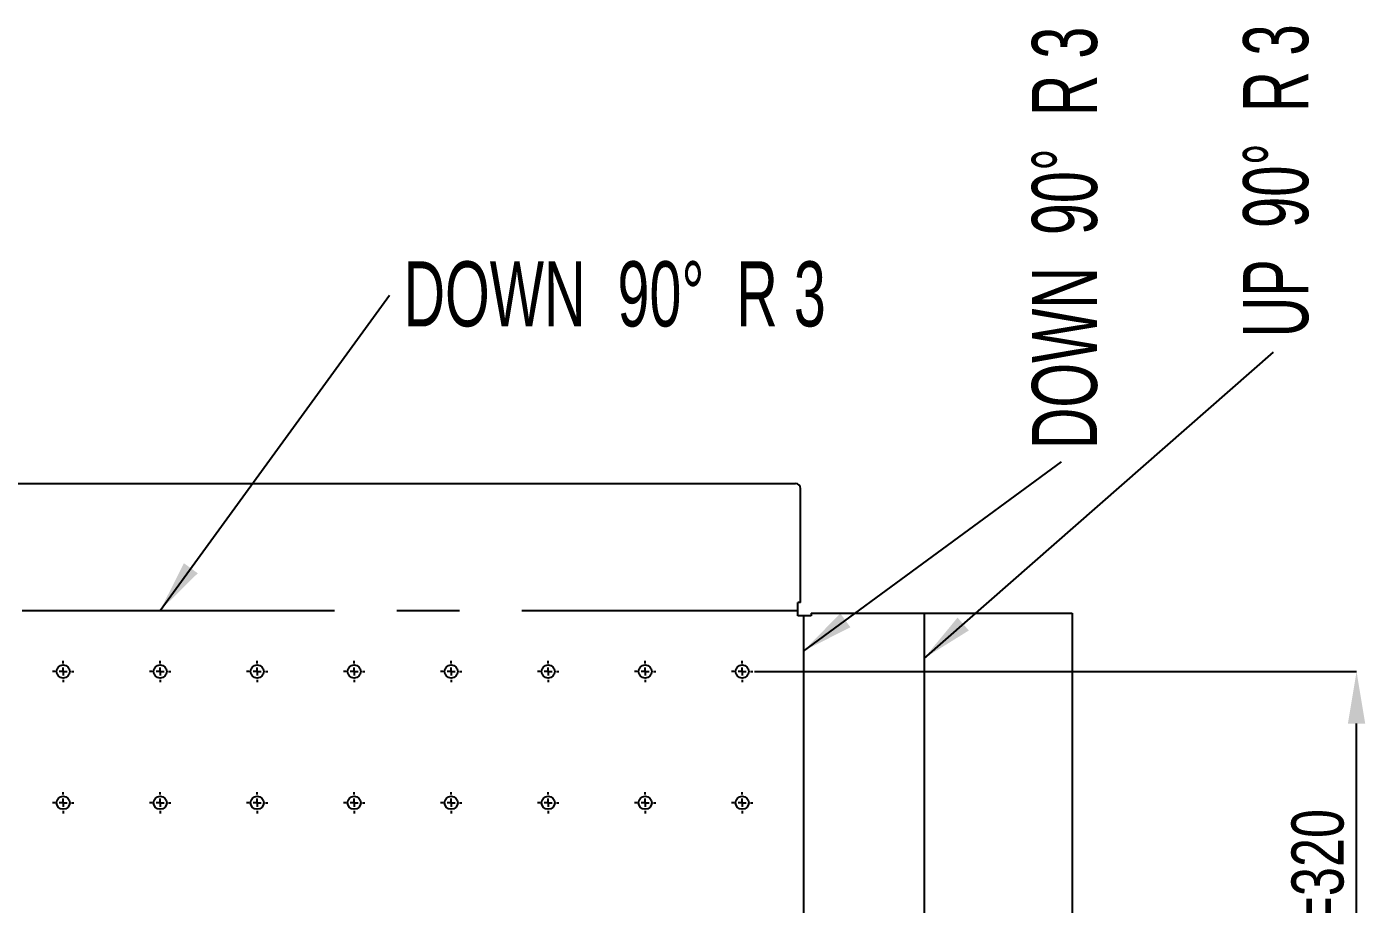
# Model space of a CAD drawing. Header units: millimetres. Extents: x 15 to 1266, y -324 to 294.
# Drawn here: x 257.7 to 312.1, y -172.5 to -136.8 of the extents above; entities that cross this region are included whole.
import ezdxf

# ---------------------------------------------------------------- set-up
doc = ezdxf.new("R2010")
doc.units = ezdxf.units.MM
doc.header["$PDSIZE"] = -1
doc.linetypes.add('CENTERX2', pattern=[20.32, 12.7, -2.54, 2.54, -2.54])
doc.layers.add('FORMAT', color=7, linetype='Continuous')
doc.styles.add('SLDTEXTSTYLE0', font='TXT', dxfattribs={"width": 0.75})
doc.styles.add('SLDTEXTSTYLE14', font='TXT', dxfattribs={"width": 0.645833})
doc.styles.add('SLDTEXTSTYLE15', font='TXT', dxfattribs={"width": 0.660714})
doc.dimstyles.new('SLDDIMSTYLE1', dxfattribs={"dimtxt": 0.18, "dimasz": 2.116667, "dimexe": 0, "dimexo": 0.0625, "dimgap": 0, "dimtad": 0, "dimtih": 1, "dimtoh": 1, "dimdec": 0, "dimrnd": 1e-09, "dimzin": 0, "dimdsep": 46, "dimtxsty": 'Standard', "dimsah": 1, "dimcen": 0.09, "dimadec": 0, "dimazin": 0, "dimtfac": 2.116667, "dimtdec": 0, "dimtofl": 0, "dimtmove": 0, "dimatfit": 3, "dimfxl": 1, "dimfrac": 2, "dimtolj": 1, "dimtzin": 0, "dimarcsym": 0})
doc.dimstyles.new('SLDDIMSTYLE17', dxfattribs={"dimtxt": 2.116667, "dimasz": 2.116667, "dimexe": 0, "dimexo": 0.0625, "dimgap": 0.529167, "dimtad": 1, "dimdec": 0, "dimlfac": 15, "dimrnd": 1e-09, "dimzin": 12, "dimdsep": 46, "dimtxsty": 'SLDTEXTSTYLE0', "dimsah": 1, "dimcen": 0.09, "dimadec": 0, "dimazin": 3, "dimtfac": 1, "dimtdec": 0, "dimtmove": 0, "dimatfit": 0, "dimfxl": 1, "dimfrac": 2, "dimtolj": 1, "dimtzin": 12, "dimarcsym": 0})

# ---------------------------------------------------------------- blocks, each defined once
blk = doc.blocks.new('*D757')
at = {"layer": 'Defpoints', "color": 0}
for p in [(287.223, -163.01), (311.772, -163.01), (287.223, -184.343)]:
    blk.add_point(p, dxfattribs=at)
at = {"layer": 'FORMAT', "color": 0, "lineweight": -2}
for p, q in [((287.285, -163.01), (311.772, -163.01)), ((311.772, -182.226), (311.772, -165.126)), ((287.285, -184.343), (311.772, -184.343))]:
    blk.add_line(p, q, dxfattribs=at)
at = {"layer": 'FORMAT', "color": 0}
for points in [[(311.419, -165.126), (312.124, -165.126), (311.772, -163.01)], [(311.419, -182.226), (312.124, -182.226), (311.772, -184.343)]]:
    blk.add_solid(points, dxfattribs=at)
at = {"layer": 'FORMAT', "color": 0, "insert": (309.126, -173.466), "char_height": 2.11667, "attachment_point": 2, "rotation": 90, "style": 'SLDTEXTSTYLE0'}
blk.add_mtext('\\A1;80X4=320', dxfattribs=at)
blk = doc.blocks.new('SW_NOTE_0_41')
at = {"layer": 'FORMAT', "color": 0, "insert": (0.569, 1.371), "char_height": 2.64583, "attachment_point": 1, "style": 'SLDTEXTSTYLE15'}
blk.add_mtext('DOWN  90°  R 3', dxfattribs=at)
blk = doc.blocks.new('SW_NOTE_0_44')
at = {"color": 0, "linetype": 'Continuous', "lineweight": 0, "insert": (-1.239, 0.605), "char_height": 2.64583, "attachment_point": 1, "rotation": 90, "style": 'SLDTEXTSTYLE14'}
blk.add_mtext('UP  90°  R 3', dxfattribs=at)
blk = doc.blocks.new('SW_NOTE_0_45')
at = {"color": 0, "linetype": 'Continuous', "lineweight": 0, "insert": (-1.204, 0.512), "char_height": 2.64583, "attachment_point": 1, "rotation": 90, "style": 'SLDTEXTSTYLE15'}
blk.add_mtext('DOWN  90°  R 3', dxfattribs=at)
blk = doc.blocks.new('SW_CENTERMARKSYMBOL_245')
at = {"layer": 'FORMAT', "color": 0}
for p, q in [((-0.333, 0), (-0.433, 0)), ((0, 0), (-0.167, 0)), ((0, 0.333), (0, 0.433)), ((0, 0), (0, 0.167)), ((0, 0), (0, -0.167)), ((0, 0), (0.167, 0)), ((0.333, 0), (0.433, 0)), ((0, -0.333), (0, -0.433))]:
    blk.add_line(p, q, dxfattribs=at)
blk = doc.blocks.new('SW_CENTERMARKSYMBOL_246')
at = {"layer": 'FORMAT', "color": 0}
for p, q in [((-0.333, 0), (-0.433, 0)), ((0, 0), (-0.167, 0)), ((0, 0.333), (0, 0.433)), ((0, 0), (0, 0.167)), ((0, 0), (0, -0.167)), ((0, 0), (0.167, 0)), ((0.333, 0), (0.433, 0)), ((0, -0.333), (0, -0.433))]:
    blk.add_line(p, q, dxfattribs=at)
blk = doc.blocks.new('SW_CENTERMARKSYMBOL_247')
at = {"layer": 'FORMAT', "color": 0}
for p, q in [((-0.333, 0), (-0.433, 0)), ((0, 0), (-0.167, 0)), ((0, 0.333), (0, 0.433)), ((0, 0), (0, 0.167)), ((0, 0), (0, -0.167)), ((0, 0), (0.167, 0)), ((0.333, 0), (0.433, 0)), ((0, -0.333), (0, -0.433))]:
    blk.add_line(p, q, dxfattribs=at)
blk = doc.blocks.new('SW_CENTERMARKSYMBOL_248')
at = {"layer": 'FORMAT', "color": 0}
for p, q in [((-0.333, 0), (-0.433, 0)), ((0, 0), (-0.167, 0)), ((0, 0.333), (0, 0.433)), ((0, 0), (0, 0.167)), ((0, 0), (0, -0.167)), ((0, 0), (0.167, 0)), ((0.333, 0), (0.433, 0)), ((0, -0.333), (0, -0.433))]:
    blk.add_line(p, q, dxfattribs=at)
blk = doc.blocks.new('SW_CENTERMARKSYMBOL_249')
at = {"layer": 'FORMAT', "color": 0}
for p, q in [((-0.333, 0), (-0.433, 0)), ((0, 0), (-0.167, 0)), ((0, 0.333), (0, 0.433)), ((0, 0), (0, 0.167)), ((0, 0), (0, -0.167)), ((0, 0), (0.167, 0)), ((0.333, 0), (0.433, 0)), ((0, -0.333), (0, -0.433))]:
    blk.add_line(p, q, dxfattribs=at)
blk = doc.blocks.new('SW_CENTERMARKSYMBOL_250')
at = {"layer": 'FORMAT', "color": 0}
for p, q in [((-0.333, 0), (-0.433, 0)), ((0, 0), (-0.167, 0)), ((0, 0.333), (0, 0.433)), ((0, 0), (0, 0.167)), ((0, 0), (0, -0.167)), ((0, 0), (0.167, 0)), ((0.333, 0), (0.433, 0)), ((0, -0.333), (0, -0.433))]:
    blk.add_line(p, q, dxfattribs=at)
blk = doc.blocks.new('SW_CENTERMARKSYMBOL_251')
at = {"layer": 'FORMAT', "color": 0}
for p, q in [((-0.333, 0), (-0.433, 0)), ((0, 0), (-0.167, 0)), ((0, 0.333), (0, 0.433)), ((0, 0), (0, 0.167)), ((0, 0), (0, -0.167)), ((0, 0), (0.167, 0)), ((0.333, 0), (0.433, 0)), ((0, -0.333), (0, -0.433))]:
    blk.add_line(p, q, dxfattribs=at)
blk = doc.blocks.new('SW_CENTERMARKSYMBOL_259')
at = {"layer": 'FORMAT', "color": 0}
for p, q in [((-0.333, 0), (-0.433, 0)), ((0, 0), (-0.167, 0)), ((0, 0.333), (0, 0.433)), ((0, 0), (0, 0.167)), ((0, 0), (0, -0.167)), ((0, 0), (0.167, 0)), ((0.333, 0), (0.433, 0)), ((0, -0.333), (0, -0.433))]:
    blk.add_line(p, q, dxfattribs=at)
blk = doc.blocks.new('SW_CENTERMARKSYMBOL_260')
at = {"layer": 'FORMAT', "color": 0}
for p, q in [((-0.333, 0), (-0.433, 0)), ((0, 0), (-0.167, 0)), ((0, 0.333), (0, 0.433)), ((0, 0), (0, 0.167)), ((0, 0), (0, -0.167)), ((0, 0), (0.167, 0)), ((0.333, 0), (0.433, 0)), ((0, -0.333), (0, -0.433))]:
    blk.add_line(p, q, dxfattribs=at)
blk = doc.blocks.new('SW_CENTERMARKSYMBOL_265')
at = {"layer": 'FORMAT', "color": 0}
for p, q in [((-0.333, 0), (-0.433, 0)), ((0, 0), (-0.167, 0)), ((0, 0.333), (0, 0.433)), ((0, 0), (0, 0.167)), ((0, 0), (0, -0.167)), ((0, 0), (0.167, 0)), ((0.333, 0), (0.433, 0)), ((0, -0.333), (0, -0.433))]:
    blk.add_line(p, q, dxfattribs=at)
blk = doc.blocks.new('SW_CENTERMARKSYMBOL_266')
at = {"layer": 'FORMAT', "color": 0}
for p, q in [((-0.333, 0), (-0.433, 0)), ((0, 0), (-0.167, 0)), ((0, 0.333), (0, 0.433)), ((0, 0), (0, 0.167)), ((0, 0), (0, -0.167)), ((0, 0), (0.167, 0)), ((0.333, 0), (0.433, 0)), ((0, -0.333), (0, -0.433))]:
    blk.add_line(p, q, dxfattribs=at)
blk = doc.blocks.new('SW_CENTERMARKSYMBOL_267')
at = {"layer": 'FORMAT', "color": 0}
for p, q in [((-0.333, 0), (-0.433, 0)), ((0, 0), (-0.167, 0)), ((0, 0.333), (0, 0.433)), ((0, 0), (0, 0.167)), ((0, 0), (0, -0.167)), ((0, 0), (0.167, 0)), ((0.333, 0), (0.433, 0)), ((0, -0.333), (0, -0.433))]:
    blk.add_line(p, q, dxfattribs=at)
blk = doc.blocks.new('SW_CENTERMARKSYMBOL_268')
at = {"layer": 'FORMAT', "color": 0}
for p, q in [((-0.333, 0), (-0.433, 0)), ((0, 0), (-0.167, 0)), ((0, 0.333), (0, 0.433)), ((0, 0), (0, 0.167)), ((0, 0), (0, -0.167)), ((0, 0), (0.167, 0)), ((0.333, 0), (0.433, 0)), ((0, -0.333), (0, -0.433))]:
    blk.add_line(p, q, dxfattribs=at)
blk = doc.blocks.new('SW_CENTERMARKSYMBOL_269')
at = {"layer": 'FORMAT', "color": 0}
for p, q in [((-0.333, 0), (-0.433, 0)), ((0, 0), (-0.167, 0)), ((0, 0.333), (0, 0.433)), ((0, 0), (0, 0.167)), ((0, 0), (0, -0.167)), ((0, 0), (0.167, 0)), ((0.333, 0), (0.433, 0)), ((0, -0.333), (0, -0.433))]:
    blk.add_line(p, q, dxfattribs=at)
blk = doc.blocks.new('SW_CENTERMARKSYMBOL_270')
at = {"layer": 'FORMAT', "color": 0}
for p, q in [((-0.333, 0), (-0.433, 0)), ((0, 0), (-0.167, 0)), ((0, 0.333), (0, 0.433)), ((0, 0), (0, 0.167)), ((0, 0), (0, -0.167)), ((0, 0), (0.167, 0)), ((0.333, 0), (0.433, 0)), ((0, -0.333), (0, -0.433))]:
    blk.add_line(p, q, dxfattribs=at)
blk = doc.blocks.new('SW_CENTERMARKSYMBOL_271')
at = {"layer": 'FORMAT', "color": 0}
for p, q in [((-0.333, 0), (-0.433, 0)), ((0, 0), (-0.167, 0)), ((0, 0.333), (0, 0.433)), ((0, 0), (0, 0.167)), ((0, 0), (0, -0.167)), ((0, 0), (0.167, 0)), ((0.333, 0), (0.433, 0)), ((0, -0.333), (0, -0.433))]:
    blk.add_line(p, q, dxfattribs=at)
blk = doc.blocks.new('SW_CENTERMARKSYMBOL_310')
at = {"layer": 'FORMAT', "color": 0}
for p, q in [((-0.333, 0), (-0.433, 0)), ((0, 0), (-0.167, 0)), ((0, 0.333), (0, 0.433)), ((0, 0), (0, 0.167)), ((0, 0), (0, -0.167)), ((0, 0), (0.167, 0)), ((0.333, 0), (0.433, 0)), ((0, -0.333), (0, -0.433))]:
    blk.add_line(p, q, dxfattribs=at)
blk = doc.blocks.new('SW_CENTERMARKSYMBOL_311')
at = {"layer": 'FORMAT', "color": 0}
for p, q in [((-0.333, 0), (-0.433, 0)), ((0, 0), (-0.167, 0)), ((0, 0.333), (0, 0.433)), ((0, 0), (0, 0.167)), ((0, 0), (0, -0.167)), ((0, 0), (0.167, 0)), ((0.333, 0), (0.433, 0)), ((0, -0.333), (0, -0.433))]:
    blk.add_line(p, q, dxfattribs=at)
blk = doc.blocks.new('SW_CENTERMARKSYMBOL_312')
at = {"layer": 'FORMAT', "color": 0}
for p, q in [((-0.333, 0), (-0.433, 0)), ((0, 0), (-0.167, 0)), ((0, 0.333), (0, 0.433)), ((0, 0), (0, 0.167)), ((0, 0), (0, -0.167)), ((0, 0), (0.167, 0)), ((0.333, 0), (0.433, 0)), ((0, -0.333), (0, -0.433))]:
    blk.add_line(p, q, dxfattribs=at)
blk = doc.blocks.new('SW_CENTERMARKSYMBOL_313')
at = {"layer": 'FORMAT', "color": 0}
for p, q in [((-0.333, 0), (-0.433, 0)), ((0, 0), (-0.167, 0)), ((0, 0.333), (0, 0.433)), ((0, 0), (0, 0.167)), ((0, 0), (0, -0.167)), ((0, 0), (0.167, 0)), ((0.333, 0), (0.433, 0)), ((0, -0.333), (0, -0.433))]:
    blk.add_line(p, q, dxfattribs=at)
blk = doc.blocks.new('SW_CENTERMARKSYMBOL_314')
at = {"layer": 'FORMAT', "color": 0}
for p, q in [((-0.333, 0), (-0.433, 0)), ((0, 0), (-0.167, 0)), ((0, 0.333), (0, 0.433)), ((0, 0), (0, 0.167)), ((0, 0), (0, -0.167)), ((0, 0), (0.167, 0)), ((0.333, 0), (0.433, 0)), ((0, -0.333), (0, -0.433))]:
    blk.add_line(p, q, dxfattribs=at)
blk = doc.blocks.new('SW_CENTERMARKSYMBOL_315')
at = {"layer": 'FORMAT', "color": 0}
for p, q in [((-0.333, 0), (-0.433, 0)), ((0, 0), (-0.167, 0)), ((0, 0.333), (0, 0.433)), ((0, 0), (0, 0.167)), ((0, 0), (0, -0.167)), ((0, 0), (0.167, 0)), ((0.333, 0), (0.433, 0)), ((0, -0.333), (0, -0.433))]:
    blk.add_line(p, q, dxfattribs=at)
blk = doc.blocks.new('SW_CENTERMARKSYMBOL_316')
at = {"layer": 'FORMAT', "color": 0}
for p, q in [((-0.333, 0), (-0.433, 0)), ((0, 0), (-0.167, 0)), ((0, 0.333), (0, 0.433)), ((0, 0), (0, 0.167)), ((0, 0), (0, -0.167)), ((0, 0), (0.167, 0)), ((0.333, 0), (0.433, 0)), ((0, -0.333), (0, -0.433))]:
    blk.add_line(p, q, dxfattribs=at)
blk = doc.blocks.new('SW_CENTERMARKSYMBOL_324')
at = {"layer": 'FORMAT', "color": 0}
for p, q in [((-0.333, 0), (-0.433, 0)), ((0, 0), (-0.167, 0)), ((0, 0.333), (0, 0.433)), ((0, 0), (0, 0.167)), ((0, 0), (0, -0.167)), ((0, 0), (0.167, 0)), ((0.333, 0), (0.433, 0)), ((0, -0.333), (0, -0.433))]:
    blk.add_line(p, q, dxfattribs=at)
blk = doc.blocks.new('SW_CENTERMARKSYMBOL_325')
at = {"layer": 'FORMAT', "color": 0}
for p, q in [((-0.333, 0), (-0.433, 0)), ((0, 0), (-0.167, 0)), ((0, 0.333), (0, 0.433)), ((0, 0), (0, 0.167)), ((0, 0), (0, -0.167)), ((0, 0), (0.167, 0)), ((0.333, 0), (0.433, 0)), ((0, -0.333), (0, -0.433))]:
    blk.add_line(p, q, dxfattribs=at)
blk = doc.blocks.new('SW_CENTERMARKSYMBOL_330')
at = {"layer": 'FORMAT', "color": 0}
for p, q in [((-0.333, 0), (-0.433, 0)), ((0, 0), (-0.167, 0)), ((0, 0.333), (0, 0.433)), ((0, 0), (0, 0.167)), ((0, 0), (0, -0.167)), ((0, 0), (0.167, 0)), ((0.333, 0), (0.433, 0)), ((0, -0.333), (0, -0.433))]:
    blk.add_line(p, q, dxfattribs=at)
blk = doc.blocks.new('SW_CENTERMARKSYMBOL_331')
at = {"layer": 'FORMAT', "color": 0}
for p, q in [((-0.333, 0), (-0.433, 0)), ((0, 0), (-0.167, 0)), ((0, 0.333), (0, 0.433)), ((0, 0), (0, 0.167)), ((0, 0), (0, -0.167)), ((0, 0), (0.167, 0)), ((0.333, 0), (0.433, 0)), ((0, -0.333), (0, -0.433))]:
    blk.add_line(p, q, dxfattribs=at)
blk = doc.blocks.new('SW_CENTERMARKSYMBOL_332')
at = {"layer": 'FORMAT', "color": 0}
for p, q in [((-0.333, 0), (-0.433, 0)), ((0, 0), (-0.167, 0)), ((0, 0.333), (0, 0.433)), ((0, 0), (0, 0.167)), ((0, 0), (0, -0.167)), ((0, 0), (0.167, 0)), ((0.333, 0), (0.433, 0)), ((0, -0.333), (0, -0.433))]:
    blk.add_line(p, q, dxfattribs=at)
blk = doc.blocks.new('SW_CENTERMARKSYMBOL_333')
at = {"layer": 'FORMAT', "color": 0}
for p, q in [((-0.333, 0), (-0.433, 0)), ((0, 0), (-0.167, 0)), ((0, 0.333), (0, 0.433)), ((0, 0), (0, 0.167)), ((0, 0), (0, -0.167)), ((0, 0), (0.167, 0)), ((0.333, 0), (0.433, 0)), ((0, -0.333), (0, -0.433))]:
    blk.add_line(p, q, dxfattribs=at)
blk = doc.blocks.new('SW_CENTERMARKSYMBOL_334')
at = {"layer": 'FORMAT', "color": 0}
for p, q in [((-0.333, 0), (-0.433, 0)), ((0, 0), (-0.167, 0)), ((0, 0.333), (0, 0.433)), ((0, 0), (0, 0.167)), ((0, 0), (0, -0.167)), ((0, 0), (0.167, 0)), ((0.333, 0), (0.433, 0)), ((0, -0.333), (0, -0.433))]:
    blk.add_line(p, q, dxfattribs=at)
blk = doc.blocks.new('SW_CENTERMARKSYMBOL_335')
at = {"layer": 'FORMAT', "color": 0}
for p, q in [((-0.333, 0), (-0.433, 0)), ((0, 0), (-0.167, 0)), ((0, 0.333), (0, 0.433)), ((0, 0), (0, 0.167)), ((0, 0), (0, -0.167)), ((0, 0), (0.167, 0)), ((0.333, 0), (0.433, 0)), ((0, -0.333), (0, -0.433))]:
    blk.add_line(p, q, dxfattribs=at)
blk = doc.blocks.new('SW_CENTERMARKSYMBOL_336')
at = {"layer": 'FORMAT', "color": 0}
for p, q in [((-0.333, 0), (-0.433, 0)), ((0, 0), (-0.167, 0)), ((0, 0.333), (0, 0.433)), ((0, 0), (0, 0.167)), ((0, 0), (0, -0.167)), ((0, 0), (0.167, 0)), ((0.333, 0), (0.433, 0)), ((0, -0.333), (0, -0.433))]:
    blk.add_line(p, q, dxfattribs=at)

msp = doc.modelspace()

# ---------------------------------------------------------------- linework, layer by layer
at = {"color": 7, "linetype": 'Continuous', "lineweight": 25}
for p, q in [((237.2834967, -155.3697518), (288.9616024, -155.3697518)), ((289.1616024, -160.2037119), (289.1616024, -155.5697517)), ((289.1616024, -160.2037119), (289.0558833, -160.2037119)), ((289.0558833, -160.7429081), (289.0558833, -160.2037119)), ((289.5950796, -160.7429081), (289.0558833, -160.7429081)), ((289.5950796, -160.637189), (289.5950796, -160.7429081)), ((289.5950796, -160.637189), (300.2021955, -160.637189)), ((300.2021955, -160.637189), (300.2021955, -186.7152931))]:
    msp.add_line(p, q, dxfattribs=at)
at = {"color": 7, "linetype": 'CENTERX2'}
for p, q in [((237.1892167, -160.5229966), (289.0558833, -160.5229966)), ((289.2757948, -160.7429081), (289.2757948, -186.6095748)), ((294.1822844, -160.637189), (294.1822844, -186.7152939))]:
    msp.add_line(p, q, dxfattribs=at)
at = {"color": 7, "linetype": 'Continuous', "lineweight": 25}
for centre in [(259.1781055, -163.0095748), (263.12255, -163.0095748), (267.0669944, -163.0095748), (271.0114389, -163.0095748), (274.9558833, -163.0095748), (278.9003278, -163.0095748), (282.8447722, -163.0095748), (286.7892167, -163.0095748), (259.1781055, -168.3429081), (263.12255, -168.3429081), (267.0669944, -168.3429081), (271.0114389, -168.3429081), (274.9558833, -168.3429081), (278.9003278, -168.3429081), (282.8447722, -168.3429081), (286.7892167, -168.3429081)]:
    msp.add_circle(centre, 0.2666667, dxfattribs=at)
msp.add_arc((288.9616024, -155.5697518), 0.2, 0, 90, dxfattribs=at)

# ---------------------------------------------------------------- block references
at = {"color": 7, "linetype": 'Continuous', "lineweight": 0}
for name, p in [('SW_NOTE_0_45', (299.77493, -154.4827084)), ('SW_NOTE_0_44', (308.3980176, -150.0320826))]:
    msp.add_blockref(name, p, dxfattribs=at)
at = {"layer": 'FORMAT'}
for name, p in [('SW_NOTE_0_41', (272.4485499, -147.7075586)), ('SW_CENTERMARKSYMBOL_251', (259.1781055, -163.0095748)), ('SW_CENTERMARKSYMBOL_316', (259.1781055, -163.0095748)), ('SW_CENTERMARKSYMBOL_250', (263.12255, -163.0095748)), ('SW_CENTERMARKSYMBOL_315', (263.12255, -163.0095748)), ('SW_CENTERMARKSYMBOL_249', (267.0669944, -163.0095748)), ('SW_CENTERMARKSYMBOL_314', (267.0669944, -163.0095748)), ('SW_CENTERMARKSYMBOL_248', (271.0114389, -163.0095748)), ('SW_CENTERMARKSYMBOL_313', (271.0114389, -163.0095748)), ('SW_CENTERMARKSYMBOL_247', (274.9558833, -163.0095748)), ('SW_CENTERMARKSYMBOL_312', (274.9558833, -163.0095748)), ('SW_CENTERMARKSYMBOL_246', (278.9003278, -163.0095748)), ('SW_CENTERMARKSYMBOL_311', (278.9003278, -163.0095748)), ('SW_CENTERMARKSYMBOL_245', (282.8447722, -163.0095748)), ('SW_CENTERMARKSYMBOL_310', (282.8447722, -163.0095748)), ('SW_CENTERMARKSYMBOL_260', (286.7892167, -163.0095748)), ('SW_CENTERMARKSYMBOL_325', (286.7892167, -163.0095748)), ('SW_CENTERMARKSYMBOL_271', (259.1781055, -168.3429081)), ('SW_CENTERMARKSYMBOL_336', (259.1781055, -168.3429081)), ('SW_CENTERMARKSYMBOL_270', (263.12255, -168.3429081)), ('SW_CENTERMARKSYMBOL_335', (263.12255, -168.3429081)), ('SW_CENTERMARKSYMBOL_269', (267.0669944, -168.3429081)), ('SW_CENTERMARKSYMBOL_334', (267.0669944, -168.3429081)), ('SW_CENTERMARKSYMBOL_268', (271.0114389, -168.3429081)), ('SW_CENTERMARKSYMBOL_333', (271.0114389, -168.3429081)), ('SW_CENTERMARKSYMBOL_267', (274.9558833, -168.3429081)), ('SW_CENTERMARKSYMBOL_332', (274.9558833, -168.3429081)), ('SW_CENTERMARKSYMBOL_266', (278.9003278, -168.3429081)), ('SW_CENTERMARKSYMBOL_331', (278.9003278, -168.3429081)), ('SW_CENTERMARKSYMBOL_265', (282.8447722, -168.3429081)), ('SW_CENTERMARKSYMBOL_330', (282.8447722, -168.3429081)), ('SW_CENTERMARKSYMBOL_259', (286.7892167, -168.3429081)), ('SW_CENTERMARKSYMBOL_324', (286.7892167, -168.3429081))]:
    msp.add_blockref(name, p, dxfattribs=at)

# ---------------------------------------------------------------- dimensions: what is measured, and where the dimension line sits
dim = msp.add_linear_dim(base=(311.7716418, -163.0095748), p1=(287.22255, -184.3429081), p2=(287.22255, -163.0095748), angle=90, text='80X4=<>', dimstyle='SLDDIMSTYLE17', dxfattribs=at)
dim.commit()
dim.dimension.update_dxf_attribs({"geometry": '*D757', "text_midpoint": (311.7716418, -173.4661427), "dimtype": 160})

# ---------------------------------------------------------------- leaders
at = {"color": 7, "linetype": 'Continuous', "lineweight": 0}
for points in [[(294.1822844, -162.4743924), (308.3980176, -150.0320826)], [(289.2757948, -162.179687), (299.77493, -154.4827084)]]:
    msp.add_leader(points, dimstyle='SLDDIMSTYLE1', dxfattribs=at)
at = {"layer": 'FORMAT'}
msp.add_leader([(263.12255, -160.5229966), (272.4485499, -147.7075586)], dimstyle='SLDDIMSTYLE1', dxfattribs=at)

doc.saveas('drawing.dxf')
